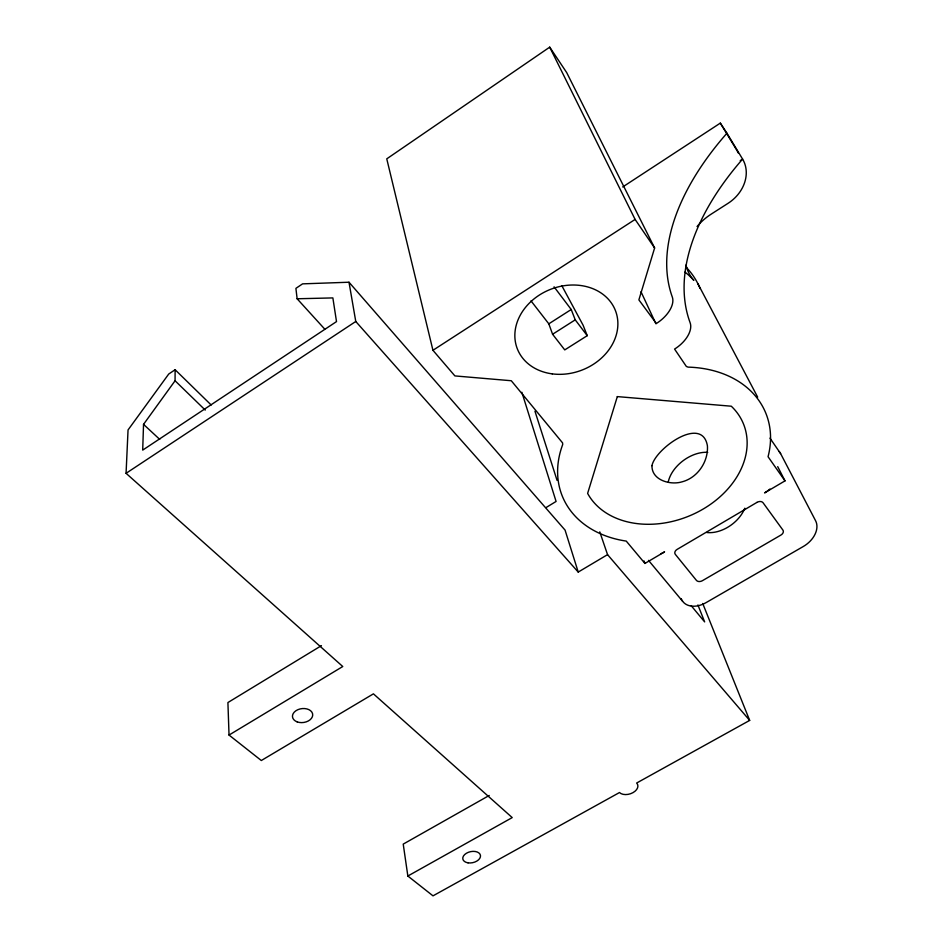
<?xml version="1.0" encoding="UTF-8"?>
<svg xmlns="http://www.w3.org/2000/svg" width="943" height="943" viewBox="0 0 943 943"><rect width="100%" height="100%" fill="white"/><g stroke="black" fill="none" stroke-linecap="round" stroke-linejoin="round"><path stroke-width="1.41" d="M599.772 531.864L607.551 554.637L578.224 572.071L565.069 530.107L349.004 282.228L302.585 283.855L295.902 288.358L297.128 298.766L332.867 297.917L336.51 321.598L142.699 450.117L143.536 424.35L175.068 380.76L175.115 369.727L168.726 374.029L128.048 429.949L126.067 473.303L342.769 666.524L229.031 735.057L261.317 760.518L373.428 693.848L512.214 817.593L407.847 876.023L403.227 844.115L489.24 795.456M660.89 553.73A22.856 15.3 -38.7 0 0 664.567 551.867L644.941 563.431L626.246 541.093A109.883 83.314 -22.3 0 1 562.7 444.542L562.582 442.892L511.283 380.736L454.891 375.915L432.943 350.301L386.76 158.848L549.71 47.15L566.708 72.623L654.619 247.974L638.882 299.886L656.352 323.508A25.897 14.64 -35.7 0 0 672.288 296.986A286.024 157.858 -28.4 0 1 726.947 133.211L720.311 123.12L622.698 186.973M126.067 473.303L355.77 321.48L349.004 282.228M432.943 350.301L635.11 219.424L549.71 47.15M740.22 160.628L742.589 159.096L726.947 133.211M561.863 285.764L583.08 325.182L587.241 335.673L564.751 349.9L552.586 334.258L548.814 323.826L571.222 309.504L554.071 286.837M552.586 334.258L575.23 319.842L571.222 309.504M546.115 507.523L556.087 501.452L521.868 392.264M321.445 645.637L227.911 702.547L229.031 735.057M777.704 466.632L785 480.871L764.596 492.894A23.386 15.689 -34.4 0 0 769.948 489.016M702.724 603.485L749.673 720.405L636.643 783.032A10.137 6.46 -16.6 0 1 632.953 792.662A10.137 6.46 -16.6 0 1 619.492 792.533L433.002 895.85L407.847 876.023M143.536 424.35L159.721 439.379M175.068 380.76L205.244 410.087M175.115 369.727L211.173 404.995M297.128 298.766L324.734 329.119M355.77 321.48L578.224 572.071M607.551 554.637L749.673 720.405M682.555 601.21L648.501 560.366M691.184 605.677L704.645 621.897L697.914 604.97M530.992 300.852L548.814 323.826M575.23 319.842L587.241 335.673M785 480.871L768.05 456.718A109.883 83.314 -22.3 0 0 688.06 367.122L686.339 366.438L674.575 349.075A25.52 14.84 -35.5 0 0 690.123 322.718A281.45 159.709 -27.8 0 1 742.589 159.096A35.645 29.669 -34.6 0 1 728.055 203.323L711.187 214.132A51.099 41.292 -31.7 0 0 697.054 226.544M769.971 438.141L780.592 453.583L815.577 520.713A22.585 15.925 -33.6 0 1 803.259 546.527L706.048 602.636A22.09 15.548 -38.4 0 1 681.2 598.687M635.11 219.424L654.619 247.974M738.263 153.002L736.907 150.432A156.279 2.346 58.3 0 0 720.311 123.12M697.879 283.702L757.677 397.133M641.004 291.752L655.915 323.779M644.022 560.932L644.941 563.431M534.952 411.219L557.065 480.376M684.972 272.067A98.685 79.943 -23.5 0 1 693.848 280.366A51.099 41.292 -31.7 0 1 685.997 265.007M700.012 288.405A97.589 79.554 -23.6 0 0 688.001 269.226A50.509 41.056 -32 0 1 686.186 267.022M744.805 508.206A30.164 20.345 -36.2 0 1 706.708 532.5M779.083 451.461A21.371 14.216 -34 0 1 780.592 453.583M668.292 481.802A30.801 20.121 -36.4 0 1 707.745 452.345M651.967 465.665C651.554 480.164 670.284 485.374 681.86 481.885C697.478 477.936 708.429 461.799 707.427 445.898C702.158 414.661 655.079 449.021 651.967 465.665M617.323 396.602L587.619 493.401A85.436 64.749 -22.3 0 0 704.527 508.23A85.436 64.749 -22.3 0 0 731.296 406.209L617.323 396.602M756.993 502.371L677.121 549.392A4.621 3.336 -20.8 0 0 675.329 554.366L696.441 580.393A4.55 3.218 -21 0 0 702.394 580.699L780.887 535.082A4.632 3.277 -24.1 0 0 782.914 530.084L763.076 502.772A4.715 3.407 -24.1 0 0 756.993 502.371M552.209 373.864A52.643 43.319 -21.3 0 0 616.333 313.206A52.643 43.319 -21.3 0 0 530.555 301.937A52.643 43.319 -21.3 0 0 552.209 373.864M468.046 862.845A9.006 5.611 -12.4 0 0 480.459 855.384A9.006 5.611 -12.4 0 0 466.396 853.262A9.006 5.611 -12.4 0 0 468.046 862.845M297.163 721.878A10.184 6.99 -7.5 0 0 312.711 715.159A10.184 6.99 -7.5 0 0 297.882 709.678A10.184 6.99 -7.5 0 0 297.163 721.878"/></g></svg>
